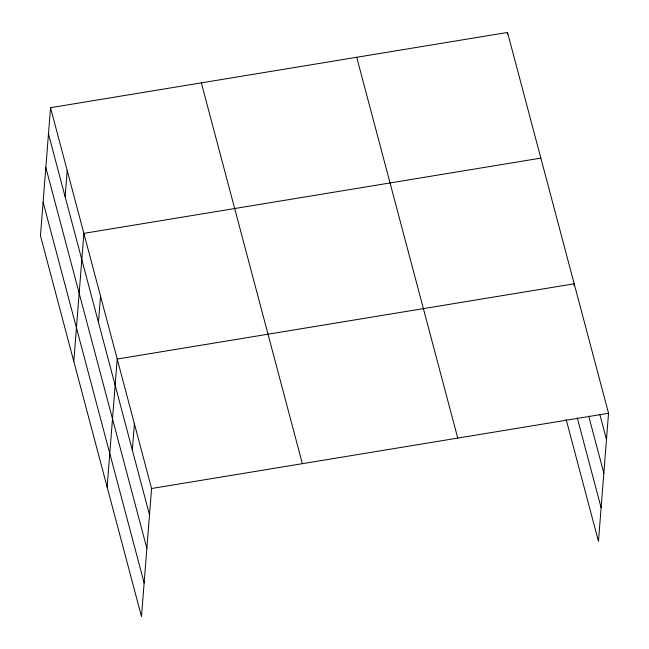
<?xml version="1.0" encoding="UTF-8"?>
<svg xmlns="http://www.w3.org/2000/svg" width="649" height="649" viewBox="0 0 649 649"><rect width="100%" height="100%" fill="white"/><g stroke="black" fill="none" stroke-linecap="round" stroke-linejoin="round"><path stroke-width="0.97" d="M50.533 107.693L40.457 235.733L141.49 616.55L151.566 488.51L50.533 107.693L507.51 32.45L608.543 413.267L598.467 541.307L566.163 419.554M65.143 196.761L67.204 170.533M73.799 361.404L83.875 233.364L540.852 158.121M98.478 322.431L100.546 296.195M107.134 487.075L117.218 359.035L574.195 283.791L574.032 285.803M132.323 450L134.392 423.773M507.356 34.47L507.51 32.45M151.566 488.51L608.543 413.267M599.814 414.37L606.474 439.495M588.708 416.082L603.83 473.097M577.269 417.851L601.112 507.705M356.707 57.282L457.74 438.099M201.336 82.861L302.369 463.678M48.472 133.921L149.497 514.738M45.828 167.523L146.852 548.34M43.102 202.139L144.135 582.956"/></g></svg>
